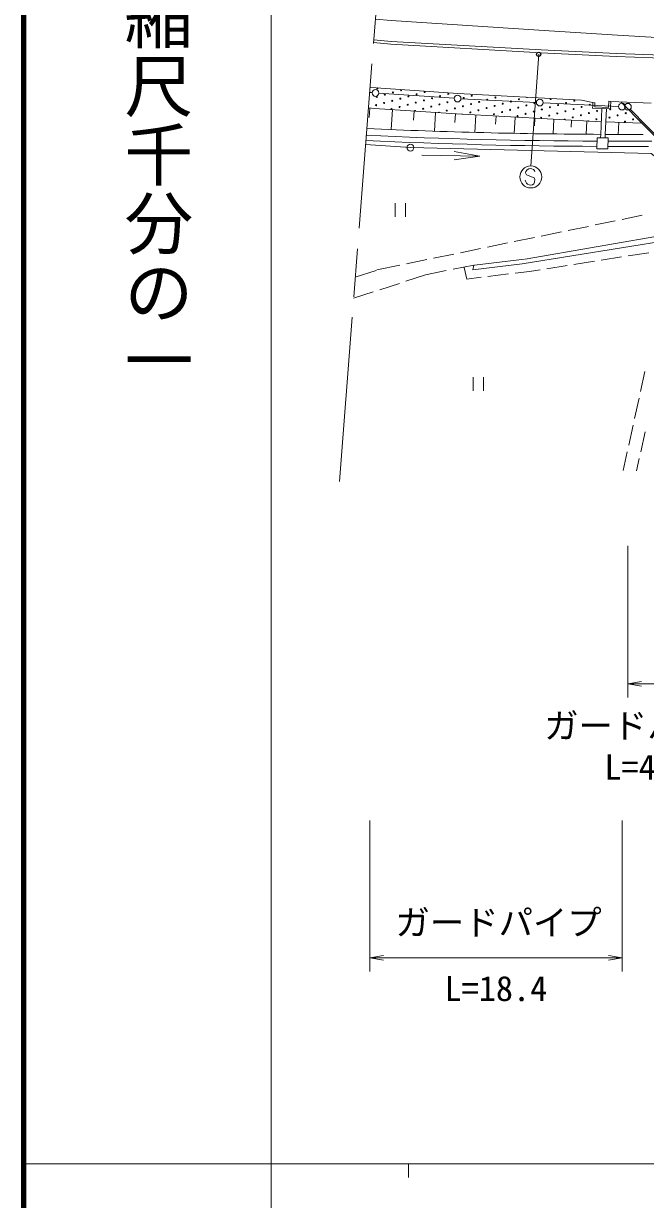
# Model space of a CAD drawing. Units: millimetres, scale not verified. Extents: x 40000 to 680000, y 20000 to 380000.
# Drawn here: x 40000 to 85234, y 202409 to 288028 of the extents above; entities that cross this region are included whole.
import ezdxf
from ezdxf.enums import TextEntityAlignment as Align

# ---------------------------------------------------------------- set-up
doc = ezdxf.new("R2010")
doc.units = ezdxf.units.MM
doc.header["$LTSCALE"] = 1000
doc.linetypes.add('CHAIN', pattern=[18.5, 12, -1.5, 3.5, -1.5])
for name, color, linetype, lineweight in [('M-BGD', 7, 'Continuous', 13), ('M-BMK', 2, 'CHAIN', 13), ('M-BMK-ROW', 30, 'Continuous', 13), ('M-STR-HTXT', 7, 'Continuous', 13), ('M-STR-STRC', 7, 'Continuous', 13), ('M-TTL', 2, 'Continuous', 140), ('M-TTL-BAND', 7, 'Continuous', 13)]:
    doc.layers.add(name, color=color, linetype=linetype, lineweight=lineweight)
doc.styles.add('@ＭＳ ゴシック', font='')
doc.styles.add('ＭＳ ゴシック', font='')
doc.styles.get('@ＭＳ ゴシック').set_extended_font_data('@MS Gothic')
doc.styles.get('ＭＳ ゴシック').set_extended_font_data('MS Gothic')

# ---------------------------------------------------------------- blocks, each defined once
blk = doc.blocks.new('open_arrow')
at = {"color": 0, "linetype": 'Continuous', "lineweight": -2}
blk.add_lwpolyline([(7.5, 1.25), (0, 0), (7.5, -1.25)], dxfattribs=at)

msp = doc.modelspace()

# ---------------------------------------------------------------- linework, layer by layer
at = {"layer": 'M-BGD'}
for p, q in [((65474, 286837), (66739, 286729)), ((65458, 286638), (66725, 286529)), ((66725, 286529), (77651, 285902)), ((66739, 286729), (77661, 286102)), ((77661, 286102), (83121, 285837)), ((77651, 285902), (83112, 285637)), ((93464, 285261), (83114, 285637)), ((93470, 285461), (83121, 285837)), ((65176, 283010), (65349, 282996)), ((65646, 283341), (65205, 283378)), ((71587, 282937), (65646, 283341)), ((65848, 282958), (71315, 282581)), ((80579, 282441), (71587, 282937)), ((71814, 282552), (77299, 282285)), ((65191, 281873), (65137, 281174)), ((66834, 281757), (66730, 280308)), ((77799, 282260), (83284, 281993)), ((81407, 282271), (80579, 282441)), ((81389, 281874), (81396, 282030)), ((82689, 281807), (81389, 281874)), ((81396, 282030), (81407, 282271)), ((81557, 282264), (81407, 282271)), ((81543, 281966), (81557, 282264)), ((82544, 281915), (81543, 281966)), ((81983, 279959), (82072, 281839)), ((82314, 279958), (82402, 281822)), ((82565, 282363), (82544, 281915)), ((82715, 282356), (82565, 282363)), ((82697, 281968), (82689, 281807)), ((82715, 282356), (82697, 281968)), ((85648, 282240), (82715, 282356)), ((83446, 282327), (86715, 279000)), ((84132, 281787), (86601, 279260)), ((68412, 281649), (68367, 280980)), ((69971, 281543), (69880, 280188)), ((71412, 281445), (71372, 280825)), ((72908, 281362), (72829, 280098)), ((74366, 281282), (74332, 280699)), ((75756, 281205), (75689, 280032)), ((77193, 281126), (77163, 280588)), ((78575, 281050), (78518, 279987)), ((79853, 280979), (79828, 280490)), ((80980, 280917), (80933, 279964)), ((82357, 280869), (84980, 280765)), ((83295, 280832), (83255, 279956)), ((81725, 279713), (81710, 278913)), ((82525, 279697), (81725, 279713)), ((81972, 279708), (81983, 279959)), ((82302, 279702), (82314, 279958)), ((82510, 278897), (82525, 279697)), ((73190, 278362), (68966, 278452)), ((71309, 278092), (73190, 278364)), ((73190, 278364), (71322, 278716)), ((81710, 278913), (82510, 278897)), ((67021, 274945), (67021, 273945)), ((67771, 273945), (67771, 274945)), ((83532, 273762), (85001, 274065)), ((79614, 272956), (81084, 273258)), ((81573, 273359), (83042, 273661)), ((75697, 272149), (77166, 272452)), ((87852, 272392), (76266, 270534)), ((88200, 272912), (76488, 270874)), ((77655, 272552), (79125, 272855)), ((71779, 271343), (73248, 271645)), ((73738, 271746), (75207, 272048)), ((67861, 270536), (69330, 270839)), ((69820, 270939), (71289, 271242)), ((76436, 270865), (72793, 270442)), ((81517, 270719), (80035, 270487)), ((83493, 271029), (82011, 270797)), ((85469, 271338), (83987, 271106)), ((64129, 269553), (65646, 270056)), ((65700, 270091), (67371, 270435)), ((69247, 269732), (67817, 269266)), ((70751, 270035), (69247, 269732)), ((72746, 270435), (71242, 270133)), ((72039, 270273), (72239, 269423)), ((76266, 270534), (72687, 270093)), ((72687, 270093), (72746, 270435)), ((73774, 269611), (75263, 269793)), ((75759, 269854), (76798, 269981)), ((77565, 270101), (76797, 269981)), ((79541, 270410), (78059, 270178)), ((67342, 269111), (65916, 268646)), ((72238, 269423), (73277, 269550)), ((65440, 268491), (64011, 268024)), ((72705, 262273), (72705, 261273)), ((73456, 261274), (73456, 262274)), ((84873, 261229), (85194, 262694)), ((84446, 259275), (84767, 260740)), ((84019, 257321), (84339, 258787)), ((84891, 256843), (85210, 258308)), ((83615, 255473), (83912, 256833)), ((84591, 255467), (84784, 256354))]:
    msp.add_line(p, q, dxfattribs=at)
msp.add_lwpolyline([(65088, 281882), (65533, 281845), (71494, 281440), (82026, 280859)], dxfattribs=at)
for centre, radius in [((65599, 282975), 249), ((65689, 282690), 37.5), ((65741, 283298), 37.5), ((66278, 282849), 37.5), ((66867, 283008), 37.5), ((67404, 282558), 37.5), ((67457, 283166), 37.5), ((67993, 282717), 37.5), ((68583, 282876), 37.5), ((69172, 283035), 37.5), ((69709, 282586), 37.5), ((70298, 282745), 37.5), ((70887, 282904), 37.5), ((71565, 282564), 249), ((72014, 282614), 37.5), ((72603, 282772), 37.5), ((74318, 282641), 37.5), ((76034, 282510), 37.5), ((65636, 282082), 37.5), ((66226, 282241), 37.5), ((66815, 282399), 37.5), ((67352, 281950), 37.5), ((67941, 282109), 37.5), ((68530, 282268), 37.5), ((69067, 281819), 37.5), ((69120, 282427), 37.5), ((69657, 281978), 37.5), ((70246, 282137), 37.5), ((70783, 281688), 37.5), ((70835, 282296), 37.5), ((71372, 281847), 37.5), ((71961, 282005), 37.5), ((72551, 282164), 37.5), ((73087, 281715), 37.5), ((73140, 282323), 37.5), ((73677, 281874), 37.5), ((73729, 282482), 37.5), ((74266, 282033), 37.5), ((74855, 282192), 37.5), ((75392, 281743), 37.5), ((75445, 282351), 37.5), ((75981, 281902), 37.5), ((76571, 282061), 37.5), ((77160, 282220), 37.5), ((77549, 282273), 249), ((77697, 281770), 37.5), ((78286, 281929), 37.5), ((78875, 282088), 37.5), ((79465, 282247), 37.5), ((80002, 281798), 37.5), ((80054, 282406), 37.5), ((80591, 281957), 37.5), ((81180, 282116), 37.5), ((81717, 281667), 37.5), ((83534, 281981), 249), ((83957, 281966), 249), ((72498, 281556), 37.5), ((74214, 281425), 37.5), ((74803, 281584), 37.5), ((75929, 281294), 37.5), ((76518, 281453), 37.5), ((77108, 281612), 37.5), ((77645, 281162), 37.5), ((78234, 281321), 37.5), ((78823, 281480), 37.5), ((79412, 281639), 37.5), ((79949, 281190), 37.5), ((80539, 281349), 37.5), ((81128, 281508), 37.5), ((81665, 281059), 37.5), ((82619, 281182), 37.5), ((83208, 281341), 37.5), ((83745, 280892), 37.5), ((83797, 281500), 37.5), ((84334, 281051), 37.5)]:
    msp.add_circle(centre, radius, dxfattribs=at)
for centre, radius, start, end in [((76623, 282669), 37.5, 191.21316, 342.4768), ((78339, 282537), 37.5, 129.90784, 43.78212), ((66763, 281791), 37.5, 312.08408, 220.04675), ((68478, 281660), 37.5, 336.19912, 195.93171), ((82671, 281790), 37.5, 148.91112, 60.16718), ((70193, 281529), 37.5, 356.91178, 175.21905), ((71909, 281397), 37.5, 30.00196, 143.66024), ((79360, 281031), 37.5, 315.61986, 218.0701), ((81075, 280900), 37.5, 15.49205, 158.19791), ((83508, 680715), 400759, 267.34893, 269.78199), ((83508, 680715), 401639, 267.345, 269.74392), ((83508, 680715), 401259, 267.34669, 269.74473), ((83508, 680715), 400759, 269.82921, 270.22396), ((83508, 680715), 401259, 269.85898, 270.3123), ((83508, 680715), 401639, 269.85806, 270.27949)]:
    msp.add_arc(centre, radius, start, end, dxfattribs=at)
at = {"layer": 'M-BMK'}
msp.add_line((62973, 254680), (65829, 291410), dxfattribs=at)
at = {"layer": 'M-BMK-ROW'}
msp.add_lwpolyline([(64882, 279227), (68145, 278992), (85646, 278561), (90721, 274652), (91615, 274862), (93076, 276440), (95973, 275163), (102766, 274595), (106342, 273933)], dxfattribs=at)
msp.add_circle((68145, 278992), 250, dxfattribs=at)
at = {"layer": 'M-STR-HTXT'}
for p, q in [((83957, 250000), (83957, 238945)), ((83957, 239945), (86776, 239945)), ((65176, 230000), (65176, 219000)), ((83534, 230000), (83534, 219000)), ((65176, 220000), (83534, 220000))]:
    msp.add_line(p, q, dxfattribs=at)
at = {"layer": 'M-STR-STRC'}
for p, q in [((77470, 285788), (76896, 277660)), ((76743, 277436), (76637, 277363)), ((76876, 277461), (76743, 277436)), ((76968, 277447), (76876, 277461)), ((77083, 277388), (76968, 277447)), ((76516, 276542), (76485, 276630)), ((76533, 277253), (76520, 277162)), ((76520, 277162), (76587, 277015)), ((76637, 277363), (76533, 277253)), ((76587, 277015), (76707, 276955)), ((76707, 276955), (77131, 276801)), ((77171, 277328), (77083, 277388)), ((77131, 276801), (77194, 276662)), ((77194, 276662), (77169, 276480)), ((77197, 277238), (77171, 277328)), ((76582, 276399), (76516, 276542)), ((76664, 276340), (76582, 276399)), ((76780, 276279), (76664, 276340)), ((76876, 276264), (76780, 276279)), ((77010, 276286), (76876, 276264)), ((77111, 276362), (77010, 276286)), ((77169, 276480), (77111, 276362))]:
    msp.add_line(p, q, dxfattribs=at)
msp.add_lwpolyline([(173867, 283180), (171696, 283850), (168718, 284552), (166303, 284983), (163798, 285293), (160777, 285465), (157951, 285497), (152731, 285500), (147721, 285494), (123657, 285508), (118215, 285518), (109943, 285744), (104507, 286003), (93420, 286584), (83206, 287178), (77477, 287542), (66729, 288255), (65591, 288349)], dxfattribs=at)
at = {"layer": 'M-STR-STRC', "lineweight": 25}
msp.add_circle((77470, 285788), 150, dxfattribs=at)
at = {"layer": 'M-STR-STRC'}
msp.add_circle((76896, 276860), 800, dxfattribs=at)
at = {"layer": 'M-TTL'}
msp.add_line((40000, 380000), (40000, 20000), dxfattribs=at)
at = {"layer": 'M-TTL-BAND'}
for p, q in [((58000, 370000), (58000, 20000)), ((40000, 205000), (579000, 205000)), ((68000, 205000), (68000, 204000))]:
    msp.add_line(p, q, dxfattribs=at)

# ---------------------------------------------------------------- block references
at = {"layer": 'M-STR-HTXT', "xscale": 133, "yscale": 133}
for p in [(83957, 239945), (65176, 220000)]:
    msp.add_blockref('open_arrow', p, dxfattribs=at)
at = {"layer": 'M-STR-HTXT', "xscale": 133, "yscale": 133, "rotation": 180}
msp.add_blockref('open_arrow', (83534, 220000), dxfattribs=at)

# ---------------------------------------------------------------- texts
at = {"layer": 'M-STR-HTXT', "style": 'ＭＳ ゴシック'}
for s, p in [('ガードパイプ', (85371, 235433)), ('L=4.0', (85366, 232425)), ('ガードパイプ', (74552, 221107)), ('L=18.4', (74355, 216304))]:
    msp.add_text(s, height=1833, dxfattribs=at).set_placement(p, align=Align.BOTTOM_CENTER)
at = {"layer": 'M-TTL-BAND', "style": '@ＭＳ ゴシック'}
msp.add_text('縮尺千分の一', height=3666, rotation=270, dxfattribs=at).set_placement((49777, 261030), align=Align.MIDDLE_RIGHT)

doc.saveas('drawing.dxf')
